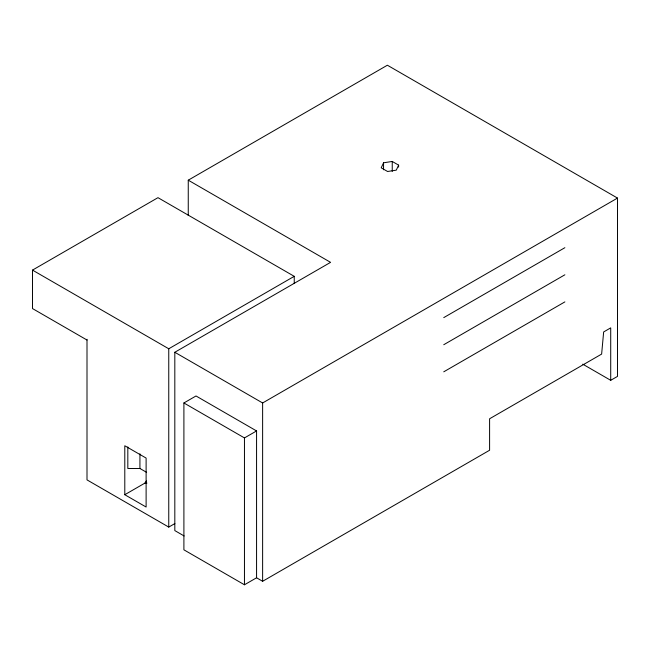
<?xml version="1.0" encoding="UTF-8"?>
<svg xmlns="http://www.w3.org/2000/svg" width="650" height="650" viewBox="0 0 650 650"><rect width="100%" height="100%" fill="white"/><g stroke="black" fill="none" stroke-linecap="round" stroke-linejoin="round"><path stroke-width="0.97" d="M383.549 162.801L381.217 167.822L387.587 171.494L396.281 170.154L398.613 165.132L392.243 161.452L383.549 162.801L383.549 169.788M124.792 494.715L146.112 507.024L146.112 458.071L124.792 445.762L124.792 494.715L144.934 483.088L146.445 480.976M87.002 340.031L32.5 308.563L32.5 270.108L157.974 197.665L294.239 276.331L294.239 283.424M188.256 215.548L188.256 180.18L387.376 65.219L617.5 198.079L617.5 376.399L610.716 380.315L582.749 364.171M32.5 270.108L168.756 348.774L294.239 276.331M184.137 535.974L174.817 530.587L174.817 352.267L330.574 262.348L188.256 180.18M183.901 402.967L196.007 395.972L256.571 430.942L256.571 577.785L244.457 584.781L183.901 549.819L183.901 402.967L244.457 437.929L256.571 430.942M174.817 352.267L262.624 402.967L617.5 198.079M443.755 317.623L564.874 247.699M443.755 344.719L564.874 274.796M87.002 339.292L87.002 479.887L168.756 527.093L174.866 523.567M443.755 371.816L564.874 301.892M256.571 577.785L262.624 581.287L489.596 450.239L489.596 418.771L601.632 354.088L603.655 331.947L610.716 327.868L610.716 380.315M146.624 472.355L139.929 468.488L127.822 468.488L127.822 446.956M144.934 483.088L146.949 483.088M398.613 165.132L398.613 167.131M392.243 161.452L392.243 171.446M262.624 402.967L262.624 581.287M244.457 437.929L244.457 584.781M168.756 348.774L168.756 527.093M139.929 453.806L139.929 468.488"/></g></svg>
